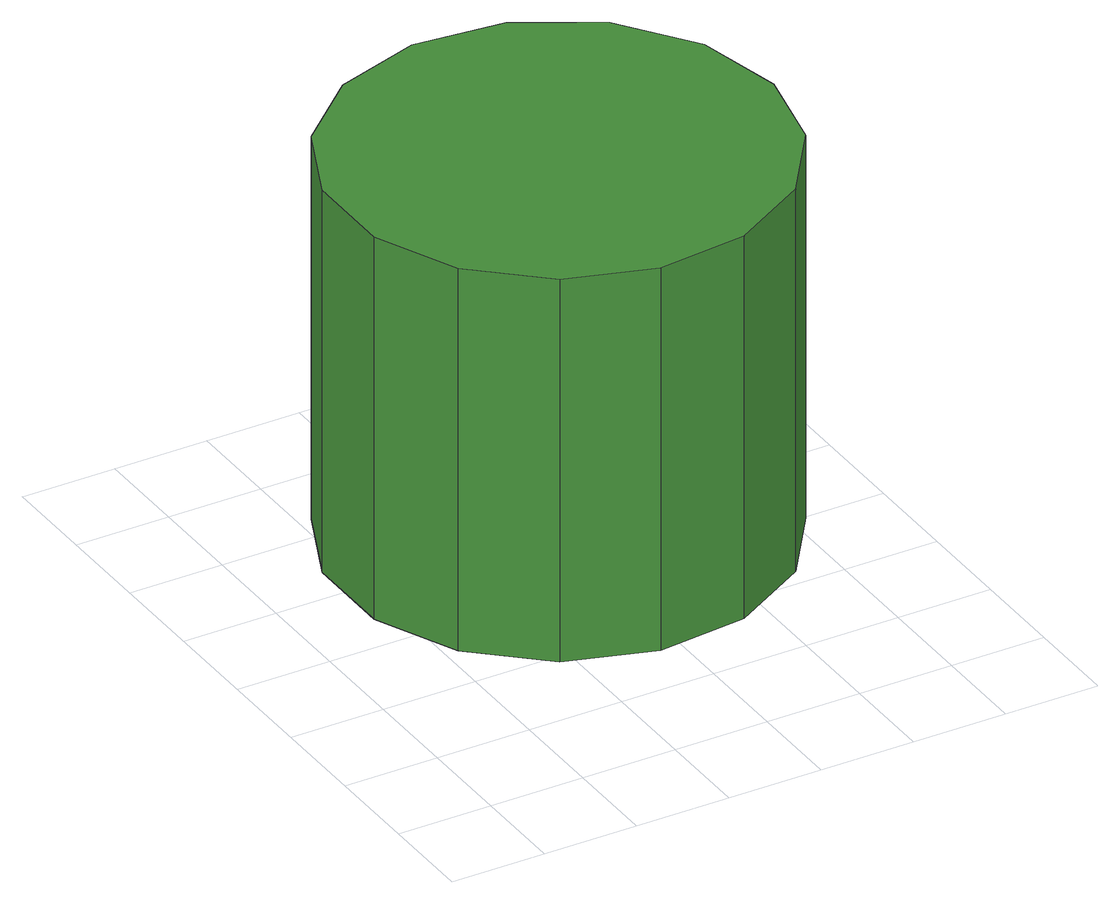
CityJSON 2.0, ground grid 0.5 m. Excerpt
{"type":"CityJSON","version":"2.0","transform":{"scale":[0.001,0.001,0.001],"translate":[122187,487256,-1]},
"CityObjects":{
"tree1":{"type":"SolitaryVegetationObject","attributes":{"function":"something"},"geometry":[{"type":"MultiSurface","lod":"1","boundaries":[[[0,1,2,3,4,5,6,7,8,9,10,11,12,13,14]],[[15,16,17,18,19,20,21,22,23,24,25,26,27,28,29]],[[0,29,28,1]],[[1,28,27,2]],[[2,27,26,3]],[[3,26,25,4]],[[4,25,24,5]],[[5,24,23,6]],[[6,23,22,7]],[[7,22,21,8]],[[8,21,20,9]],[[9,20,19,10]],[[10,19,18,11]],[[11,18,17,12]],[[12,17,16,13]],[[13,16,15,14]],[[14,15,29,0]]]}]}
},
"vertices":[
[2678,1963,2877],[2577,2437,2877],[2293,2829,2877],[1873,3072,2877],[1391,3122,2877],[930,2973,2877],[570,2648,2877],[373,2206,2877],[373,1721,2877],[570,1278,2877],[930,954,2877],[1391,805,2877],[1873,855,2877],[2293,1097,2877],[2577,1489,2877],[2577,1489,776],[2293,1097,776],[1873,855,776],[1391,805,776],[930,954,776],[570,1278,776],[373,1721,776],[373,2206,776],[570,2648,776],[930,2973,776],[1391,3122,776],[1873,3072,776],[2293,2829,776],[2577,2437,776],[2678,1963,776]
]}
